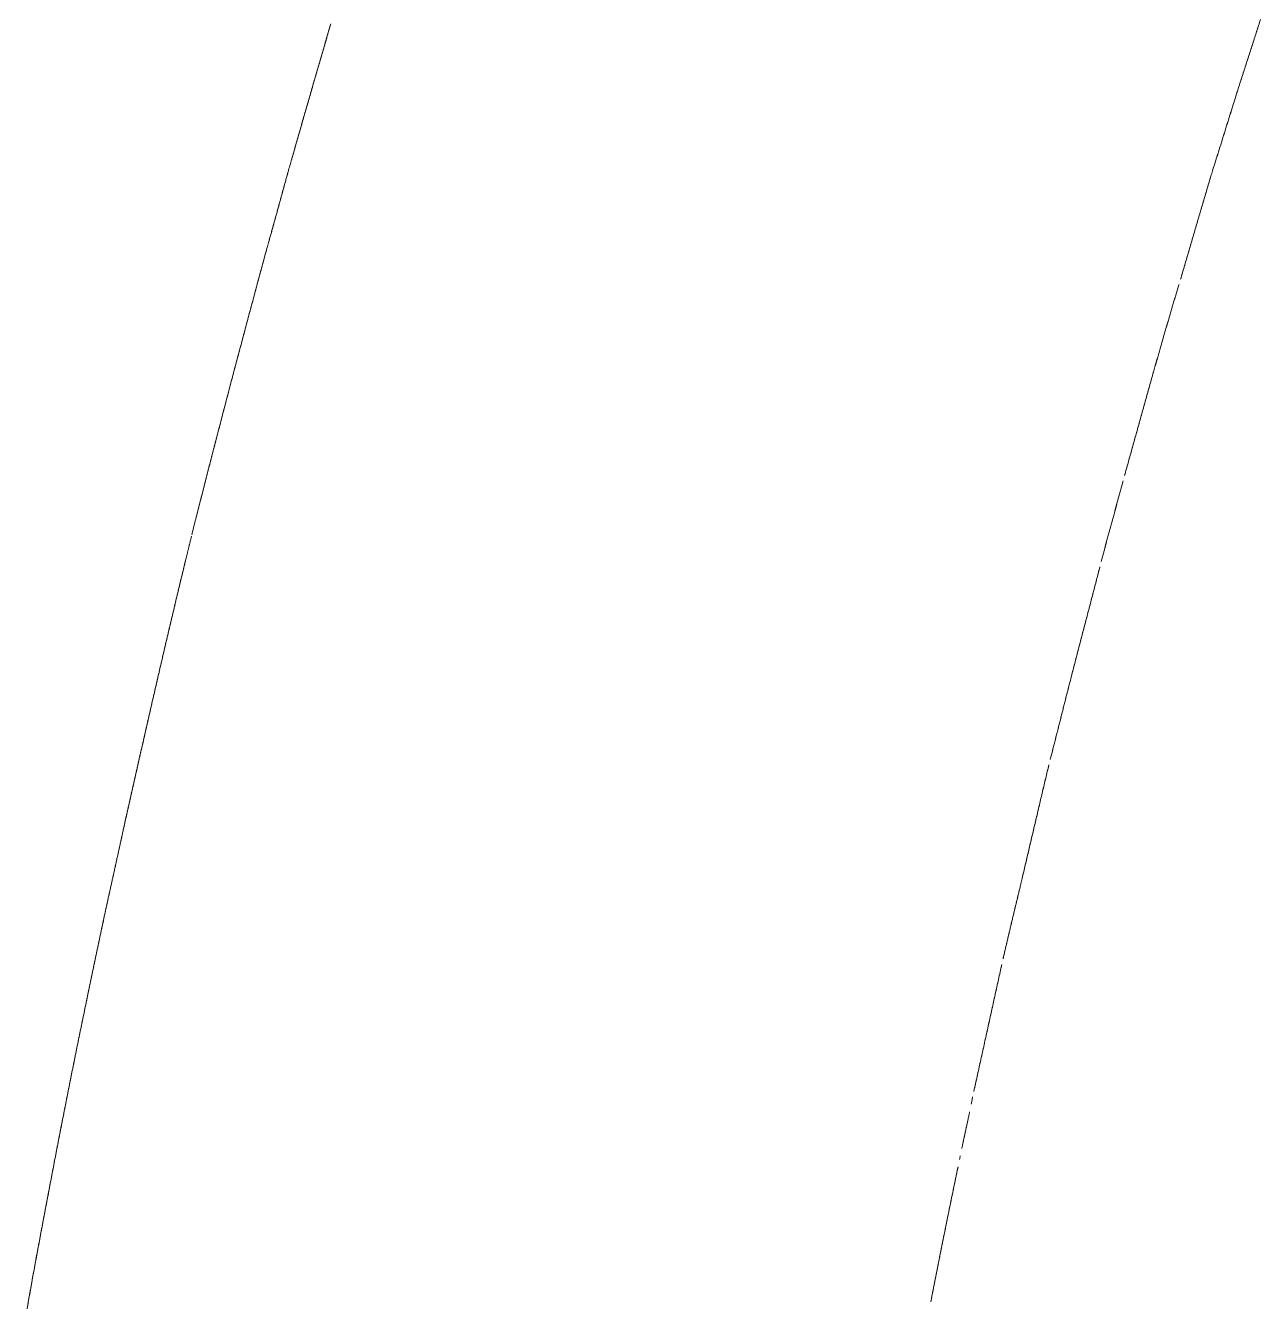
# Model space of a CAD drawing. Header units: millimetres. Extents: x 8533 to 164433, y 5768 to 115327.
# Drawn here: x 56948.24 to 56981.57, y 107752.94 to 107787.37 of the extents above; entities that cross this region are included whole.
import ezdxf

# ---------------------------------------------------------------- set-up
doc = ezdxf.new("R2010")
doc.units = ezdxf.units.MM
doc.header["$LTSCALE"] = 250
doc.layers.add('06_G-ENP_심볼', color=3, linetype='Continuous')
doc.layers.add('G-ENP', color=1, linetype='Continuous')

# ---------------------------------------------------------------- blocks, each defined once
blk = doc.blocks.new('zw$82BC')
at = {"layer": 'G-ENP', "color": 8, "lineweight": 0}
for p, q in [((15.54343, 92.15146), (15.54329, 92.15092)), ((15.54329, 92.15089), (15.54342, 92.15144))]:
    blk.add_line(p, q, dxfattribs=at)
for centre, radius, start, end in [((21.9046, 90.48835), 6.57599, 163.722919, 163.764925), ((21.89119, 90.49226), 6.56202, 163.721297, 163.763391), ((13.42663, 93.12713), 2.60563, 342.16453, 342.21136), ((13.4477, 93.12036), 2.5835, 342.16609, 342.21333), ((13.88708, 92.97939), 2.12206, 342.21136, 342.26892), ((22.28283, 90.37821), 6.96992, 163.764924, 163.804569), ((22.26786, 90.38256), 6.95433, 163.76339, 163.803123), ((11.32936, 93.80286), 4.80907, 342.10312, 342.12844), ((11.40117, 93.77969), 4.73361, 342.10388, 342.1296), ((12.69153, 93.36364), 3.37784, 342.12844, 342.16453), ((12.72697, 93.35223), 3.34061, 342.1296, 342.16609), ((22.70668, 90.25511), 7.41129, 163.804568, 163.841863), ((22.68984, 90.25999), 7.39376, 163.803122, 163.840505), ((-15.54642, 102.48846), 33.05349, 342.084923, 342.088597), ((-12.40592, 101.47331), 29.753, 342.084865, 342.088946), ((7.934, 94.89933), 8.37709, 342.088601, 342.103116), ((8.15056, 94.82937), 8.1495, 342.088951, 342.103871), ((22.24663, 90.26931), 6.6658, 162.092126, 162.110283), ((22.39424, 90.22164), 6.82092, 162.091658, 162.109403), ((31.89313, 87.15212), 16.80345, 162.084918, 162.092132), ((32.85653, 86.84073), 17.81592, 162.084859, 162.091664), ((23.18518, 90.11647), 7.90947, 163.841862, 163.876816), ((23.1661, 90.12199), 7.88961, 163.840504, 163.875546), ((18.75514, 91.39573), 2.9971, 162.13943, 162.17967), ((18.78522, 91.38605), 3.02871, 162.13814, 162.17796), ((19.84587, 91.04426), 4.14306, 162.11028, 162.13944), ((19.90296, 91.02585), 4.20305, 162.1094, 162.13814), ((23.72993, 89.959), 8.47652, 163.876815, 163.909436), ((23.70812, 89.96529), 8.45382, 163.875545, 163.908253), ((16.17529, 92.22274), 0.28794, 162.1625, 162.5531), ((16.17663, 92.22232), 0.28934, 162.1484, 162.5401), ((18.13146, 91.59621), 2.342, 162.17966, 162.23105), ((18.15001, 91.59026), 2.36148, 162.17795, 162.22892), ((24.35605, 89.77839), 9.12817, 163.909435, 163.93973), ((24.33086, 89.78565), 9.10196, 163.908253, 163.938635), ((21.78494, 90.46924), 6.16526, 162.66884, 162.684601), ((21.71877, 90.48988), 6.09596, 162.668155, 162.684095), ((20.41699, 90.89612), 4.73226, 162.6483, 162.66884), ((20.37793, 90.90832), 4.69134, 162.64744, 162.66816), ((19.5653, 91.16224), 3.83996, 162.62298, 162.6483), ((19.53954, 91.17029), 3.81297, 162.62194, 162.64744), ((25.08367, 89.56892), 9.88534, 163.939729, 163.967705), ((25.05423, 89.57739), 9.85471, 163.938634, 163.966696), ((81.86291, 71.75746), 69.08977, 162.7017773, 162.7031818), ((74.37334, 74.08985), 61.24543, 162.7016312, 162.7032157), ((30.86112, 87.64102), 15.67189, 162.695581, 162.701777), ((30.43964, 87.7723), 15.23044, 162.695256, 162.70163), ((24.34459, 89.67124), 8.84643, 162.684601, 162.695581), ((24.20886, 89.71354), 8.70426, 162.684096, 162.695255), ((25.94011, 89.32281), 10.77645, 163.967704, 163.993365), ((25.90523, 89.33283), 10.74015, 163.966696, 163.992444), ((8.69539, 94.54022), 7.54273, 342.679145, 342.691985), ((4.61491, 95.81179), 11.81675, 342.691589, 342.69979), ((4.36051, 95.89105), 12.0832, 342.691983, 342.700004), ((-11.38658, 100.79576), 28.57645, 342.699789, 342.703183), ((-12.91778, 101.27263), 30.18019, 342.700003, 342.703217), ((26.96353, 89.02922), 11.84114, 163.993365, 164.016717), ((26.92152, 89.04127), 11.79744, 163.992443, 164.015882), ((11.83041, 93.56211), 4.25867, 342.63801, 342.66072), ((11.79737, 93.57244), 4.29328, 342.63895, 342.66148), ((10.72194, 93.9082), 5.41991, 342.66072, 342.67857), ((10.66859, 93.92484), 5.4758, 342.66147, 342.67915), ((8.79576, 94.50893), 7.43759, 342.678569, 342.69159), ((28.20876, 88.67255), 13.13644, 164.016716, 164.037762), ((28.15716, 88.68732), 13.08277, 164.015881, 164.037014), ((13.4325, 93.06052), 2.57989, 342.54063, 342.57799), ((13.42018, 93.06439), 2.59281, 342.54212, 342.5793), ((13.05723, 93.17828), 2.97321, 342.57799, 342.61045), ((13.04096, 93.18338), 2.99026, 342.5793, 342.61157), ((12.55102, 93.33681), 3.50367, 342.61045, 342.63802), ((12.52855, 93.34384), 3.52721, 342.61157, 342.63896), ((16.06152, 92.14494), 0.50265, 163.8054, 164.3181), ((14.13953, 92.83763), 1.83856, 342.39885, 342.45109), ((14.13312, 92.83966), 1.84528, 342.4009, 342.45295), ((13.95209, 92.89691), 2.03516, 342.45108, 342.49834), ((13.9443, 92.89937), 2.04332, 342.45295, 342.50002), ((13.72195, 92.96948), 2.27647, 342.49834, 342.54063), ((13.71228, 92.97252), 2.2866, 342.50001, 342.54212), ((17.76931, 91.67544), 2.27379, 164.59614, 164.63242), ((17.74942, 91.68092), 2.25317, 164.59461, 164.63122), ((17.34126, 91.79338), 1.82979, 164.551, 164.59613), ((17.3285, 91.7969), 1.81656, 164.54913, 164.5946), ((20.73959, 90.84356), 5.05641, 163.49706, 163.52149), ((20.72859, 90.84682), 5.04494, 163.49611, 163.5206), ((15.98372, 92.25239), 0.09626, 162.2913, 163.3898), ((24.01596, 89.9629), 8.75094, 164.678184, 164.687586), ((23.72317, 90.04309), 8.44737, 164.677656, 164.687396), ((19.89206, 91.09276), 4.47507, 164.65979, 164.67818), ((19.81454, 91.11401), 4.39468, 164.65892, 164.67765), ((18.48082, 91.47989), 3.01169, 164.63242, 164.65978), ((18.44573, 91.48953), 2.9753, 164.63122, 164.65892), ((21.42087, 90.64219), 5.76683, 163.544401, 163.565772), ((21.40611, 90.64655), 5.75144, 163.543569, 163.564998), ((21.05525, 90.75019), 5.38559, 163.52149, 163.5444), ((21.04256, 90.75394), 5.37236, 163.5206, 163.54357), ((11.08322, 93.50163), 4.6572, 344.66168, 344.67934), ((10.9955, 93.52567), 4.74816, 344.66251, 344.67982), ((6.39304, 94.78653), 9.5202, 344.679337, 344.687974), ((6.01826, 94.88918), 9.90879, 344.679824, 344.688122), ((220.81379, 36.07928), 212.79219, 164.6875873, 164.6879738), ((124.97475, 62.31985), 113.42575, 164.6873972, 164.6881222), ((22.35472, 90.36693), 6.7404, 163.585593, 163.603846), ((22.33406, 90.37301), 6.71886, 163.584878, 163.603189), ((21.84857, 90.51604), 6.21274, 163.565774, 163.585592), ((21.83122, 90.52115), 6.19465, 163.564999, 163.584876), ((13.79236, 92.75765), 1.84777, 344.55481, 344.59938), ((13.77895, 92.76135), 1.86168, 344.55664, 344.60088), ((13.34733, 92.88023), 2.30937, 344.59938, 344.63501), ((13.32618, 92.88605), 2.33131, 344.60088, 344.63618), ((12.59917, 93.08582), 3.08526, 344.63502, 344.66168), ((12.56107, 93.09628), 3.12477, 344.63618, 344.6625), ((23.70292, 89.97047), 8.14568, 163.620524, 163.635611), ((23.67219, 89.97949), 8.11366, 163.619926, 163.635073), ((22.96203, 90.18823), 7.37346, 163.603847, 163.620523), ((22.93706, 90.19558), 7.34743, 163.603191, 163.619925), ((14.45143, 92.575), 1.16385, 344.36806, 344.43907), ((14.44632, 92.57643), 1.16916, 344.37089, 344.44157), ((14.29583, 92.61833), 1.32537, 344.43908, 344.50135), ((14.2891, 92.6202), 1.33236, 344.44158, 344.50351), ((14.0869, 92.67627), 1.54219, 344.50135, 344.5548), ((14.07766, 92.67883), 1.55178, 344.50352, 344.55664), ((25.80322, 89.35403), 10.33458, 163.649103, 163.660989), ((25.75317, 89.36871), 10.28243, 163.648625, 163.660572), ((24.62531, 89.69962), 9.10702, 163.635612, 163.649102), ((24.58664, 89.71097), 9.06672, 163.635074, 163.648625), ((15.70355, 92.21898), 0.1379, 163.8818, 164.6186), ((14.74419, 92.4927), 0.85974, 344.1035, 344.20016), ((14.74156, 92.49345), 0.86248, 344.10728, 344.20362), ((14.66688, 92.51457), 0.94009, 344.20017, 344.28838), ((14.66366, 92.51548), 0.94343, 344.20363, 344.29153), ((14.57156, 92.54139), 1.03911, 344.28839, 344.36805), ((14.56755, 92.54252), 1.04328, 344.29154, 344.37088), ((32.62957, 87.35437), 17.44778, 163.679927, 163.686971), ((32.48615, 87.39635), 17.29835, 163.679631, 163.686736), ((29.498, 88.27129), 14.18474, 163.671266, 163.679927), ((29.4032, 88.29906), 14.08596, 163.670909, 163.679631), ((27.35723, 88.89846), 11.95399, 163.66099, 163.671265), ((27.29003, 88.91816), 11.88396, 163.660572, 163.670909), ((24.44297, 89.85215), 9.19214, 164.844389, 164.879113), ((24.47336, 89.84393), 9.22362, 164.843148, 164.877752), ((46.9113, 83.17552), 32.32833, 163.692395, 163.696201), ((46.42294, 83.31838), 31.8195, 163.692221, 163.696087), ((37.63762, 85.88867), 22.66591, 163.686971, 163.692395), ((37.39615, 85.95933), 22.41432, 163.686736, 163.692221), ((23.70428, 90.05175), 8.42696, 164.879114, 164.917022), ((23.72975, 90.04488), 8.45334, 164.877753, 164.915541), ((221.94723, 31.98514), 214.69618, 163.6983882, 163.6989622), ((202.28703, 37.73468), 194.21251, 163.6983353, 163.6989698), ((69.88602, 76.45559), 56.26564, 163.6962, 163.698389), ((68.42814, 76.88198), 54.74669, 163.696087, 163.698336), ((23.0804, 90.21989), 7.78082, 164.917022, 164.958111), ((23.10206, 90.21406), 7.80326, 164.915542, 164.956511), ((-98.45771, 125.6844), 119.12844, 343.697926, 343.6989616), ((-105.52299, 127.75064), 126.48966, 343.6979939, 343.6989692), ((16.56037, 92.03374), 0.71122, 163.15737, 163.29284), ((16.50905, 92.04927), 0.65761, 163.016, 163.16265), ((16.50723, 92.04983), 0.65569, 163.01028, 163.15735), ((16.46412, 92.063), 0.61063, 162.85789, 163.01599), ((16.46258, 92.06347), 0.60901, 162.85173, 163.01026), ((22.54634, 90.36341), 7.22781, 164.958111, 165.002377), ((22.56499, 90.35841), 7.24712, 164.956511, 165.000658), ((16.7064, 91.99011), 0.86363, 163.42103, 163.53248), ((16.7031, 91.99109), 0.86019, 163.41661, 163.52851), ((16.62714, 92.0137), 0.78094, 163.29771, 163.42101), ((16.62448, 92.0145), 0.77816, 163.29285, 163.4166), ((16.56256, 92.03308), 0.71351, 163.16266, 163.2977), ((22.08384, 90.48732), 6.749, 165.002377, 165.049817), ((22.10008, 90.48297), 6.76581, 165.000658, 165.047979), ((17.1026, 91.87383), 1.27654, 163.71953, 163.79497), ((17.09525, 91.87597), 1.26888, 163.71647, 163.79236), ((16.93319, 91.92331), 1.10005, 163.63202, 163.71953), ((16.92776, 91.9249), 1.09439, 163.6285, 163.71646), ((16.80565, 91.96077), 0.96713, 163.53249, 163.63201), ((16.80148, 91.962), 0.96278, 163.52852, 163.62849), ((21.6793, 90.59534), 6.33029, 165.049817, 165.10043), ((21.69357, 90.59153), 6.34506, 165.047979, 165.098473), ((18.24958, 91.54214), 2.47051, 163.90952, 163.94861), ((18.22215, 91.55004), 2.44198, 163.90782, 163.94736), ((17.68549, 91.70485), 1.88343, 163.85831, 163.90952), ((17.66948, 91.70947), 1.86677, 163.85615, 163.90782), ((17.33785, 91.80547), 1.52152, 163.79498, 163.85831), ((17.32739, 91.8085), 1.51063, 163.79236, 163.85615), ((21.32236, 90.69031), 5.96093, 165.10043, 165.154214), ((21.335, 90.68695), 5.974, 165.098473, 165.152138), ((22.11956, 90.4301), 6.49711, 163.975582, 163.99049), ((21.9353, 90.483), 6.30539, 163.974788, 163.990149), ((19.31981, 91.23421), 3.58416, 163.94861, 163.97559), ((19.26262, 91.25065), 3.52466, 163.94736, 163.97479), ((11.39475, 93.50432), 4.65961, 343.96337, 343.98429), ((11.2982, 93.53205), 4.76007, 343.96437, 343.98485), ((5.5552, 95.18051), 10.73497, 343.984305, 343.993364), ((5.02057, 95.33393), 11.29118, 343.98486, 343.993472), ((48.15844, 82.95889), 33.58663, 163.990484, 163.993373), ((43.80621, 84.20754), 29.05882, 163.990142, 163.993481), ((21.00497, 90.77444), 5.63258, 165.15421, 165.21117), ((21.01625, 90.77145), 5.64425, 165.15214, 165.20897), ((16.19455, 92.12252), 0.33513, 163.8908, 164.2108), ((12.99853, 93.04333), 2.9909, 343.93068, 343.96336), ((12.95967, 93.05451), 3.03134, 343.93212, 343.96436), ((20.72082, 90.84945), 5.3387, 165.21117, 165.27129), ((20.73095, 90.84678), 5.34917, 165.20897, 165.26898), ((19.21174, 91.27308), 3.4696, 164.3428, 164.37861), ((19.19125, 91.27881), 3.44834, 164.34134, 164.37737), ((18.74002, 91.40529), 2.97971, 164.30111, 164.3428), ((18.72488, 91.40954), 2.96399, 164.29943, 164.34134), ((18.38471, 91.50516), 2.61063, 164.25354, 164.30111), ((18.37307, 91.50843), 2.59855, 164.25163, 164.29943), ((20.46487, 90.91674), 5.07405, 165.27129, 165.33459), ((20.47402, 90.91434), 5.08351, 165.26898, 165.33216), ((20.84519, 90.8169), 5.16556, 164.40854, 164.43259), ((20.8, 90.8295), 5.11864, 164.40752, 164.4318), ((19.86835, 91.08948), 4.15141, 164.37861, 164.40854), ((19.83909, 91.09766), 4.12103, 164.37737, 164.40752), ((20.23305, 90.97741), 4.83442, 165.33459, 165.40106), ((20.24136, 90.97524), 4.84301, 165.33216, 165.39851), ((25.58999, 89.49611), 10.09076, 164.450777, 164.463093), ((25.41917, 89.54362), 9.91346, 164.450201, 164.462737), ((22.4522, 90.3692), 6.83377, 164.432593, 164.450778), ((22.37338, 90.39115), 6.75195, 164.431796, 164.450201), ((221.638, 35.01387), 213.56838, 164.469542, 164.4701239), ((165.15365, 50.7104), 154.94361, 164.4694059, 164.470208), ((34.43644, 87.03664), 19.27274, 164.463093, 164.469542), ((33.82326, 87.20708), 18.63632, 164.462737, 164.469406), ((20.02203, 91.03237), 4.61636, 165.40106, 165.4707), ((20.02961, 91.0304), 4.62419, 165.39851, 165.46803), ((5.12914, 95.1775), 11.14422, 344.453687, 344.464839), ((4.91281, 95.23766), 11.36876, 344.454212, 344.465144), ((-6.79221, 98.49146), 23.51762, 344.464839, 344.470124), ((-7.77738, 98.76527), 24.54013, 344.465144, 344.470208), ((19.82908, 91.08237), 4.41703, 165.4707, 165.54352), ((19.83602, 91.08058), 4.42421, 165.46803, 165.54073), ((10.63556, 93.64506), 5.42853, 344.41378, 344.43667), ((10.58471, 93.65923), 5.48132, 344.41474, 344.43741), ((8.83136, 94.14756), 7.30141, 344.436667, 344.453688), ((8.73911, 94.17324), 7.39716, 344.437412, 344.454212), ((19.65191, 91.12805), 4.23408, 165.54352, 165.61951), ((19.6583, 91.12641), 4.24067, 165.54073, 165.6166), ((12.40975, 93.14978), 3.58651, 344.35037, 344.38501), ((12.3876, 93.15597), 3.60952, 344.35178, 344.3862), ((11.70361, 93.34713), 4.31972, 344.38501, 344.41378), ((11.67145, 93.35611), 4.3531, 344.3862, 344.41474), ((19.48863, 91.16991), 4.06551, 165.61951, 165.69869), ((19.49452, 91.16841), 4.0716, 165.6166, 165.69566), ((13.28601, 92.90402), 2.67644, 344.26344, 344.30985), ((13.27367, 92.90749), 2.68926, 344.26529, 344.31148), ((12.91133, 93.00926), 3.06562, 344.30985, 344.35037), ((12.89514, 93.01381), 3.08244, 344.31148, 344.35178), ((14.80863, 92.45747), 1.08989, 344.95727, 345.04565), ((14.81407, 92.45602), 1.08426, 344.96037, 345.04921), ((19.3376, 91.20841), 3.90966, 165.69869, 165.78106), ((19.34307, 91.20702), 3.91529, 165.69566, 165.77791), ((14.03079, 92.66781), 1.89567, 344.76752, 344.81807), ((14.04788, 92.66317), 1.87795, 344.76919, 344.82022), ((14.39656, 92.56856), 1.51668, 344.81808, 344.88136), ((14.40739, 92.56563), 1.50545, 344.82023, 344.88398), ((14.63785, 92.50337), 1.26673, 344.88137, 344.95726), ((14.64531, 92.50136), 1.25901, 344.88399, 344.96035), ((19.19748, 91.24392), 3.7651, 165.78106, 165.86661), ((19.20255, 91.24264), 3.77034, 165.77791, 165.86334), ((8.12117, 94.28264), 8.02195, 344.693005, 344.704916), ((8.42454, 94.19965), 7.70743, 344.693218, 344.705615), ((12.14736, 93.18157), 3.84791, 344.70492, 344.72977), ((12.21827, 93.1622), 3.77441, 344.70562, 344.73095), ((13.41263, 92.83614), 2.53634, 344.72978, 344.76751), ((13.44341, 92.82775), 2.50443, 344.73096, 344.76918), ((15.94204, 92.06145), 0.40859, 165.5683, 166.2618), ((19.26655, 91.22966), 3.53402, 164.70811, 164.73512), ((19.32906, 91.21258), 3.59882, 164.70734, 164.73388), ((22.41627, 90.36847), 6.79934, 164.694062, 164.708104), ((22.65206, 90.30397), 7.0438, 164.693788, 164.707343), ((102.78376, 68.37346), 90.12229, 164.6930025, 164.6940621), ((176.75428, 48.12842), 166.81323, 164.6932154, 164.6937879), ((14.96499, 92.29725), 0.59652, 346.38883, 346.44243), ((14.96326, 92.29767), 0.5983, 346.38691, 346.44034), ((15.03944, 92.27933), 0.51995, 346.4981, 346.56), ((17.60084, 91.68383), 1.80749, 164.7751, 164.82797), ((17.61689, 91.67947), 1.82412, 164.77337, 164.82576), ((18.16262, 91.53093), 2.38971, 164.73513, 164.7751), ((18.19093, 91.52322), 2.41905, 164.73388, 164.77336), ((13.45775, 92.6676), 2.14859, 346.12974, 346.14463), ((13.48396, 92.66113), 2.1216, 346.13021, 346.14529), ((14.00129, 92.53354), 1.58877, 346.14529, 346.16536), ((13.98659, 92.53716), 1.6039, 346.14463, 346.16452), ((14.31082, 92.45732), 1.26999, 346.16536, 346.19043), ((14.30148, 92.45961), 1.2796, 346.16452, 346.1894), ((14.50928, 92.40853), 1.06561, 346.18941, 346.21925), ((14.5157, 92.40696), 1.05901, 346.19044, 346.22047), ((14.65584, 92.37259), 0.91472, 346.21926, 346.25401), ((14.66049, 92.37145), 0.90992, 346.22047, 346.25541), ((14.7676, 92.34525), 0.79966, 346.25542, 346.29518), ((14.76409, 92.3461), 0.80327, 346.25402, 346.2936), ((14.8495, 92.32528), 0.71536, 346.29519, 346.33969), ((14.84678, 92.32594), 0.71816, 346.29362, 346.33794), ((14.9137, 92.30967), 0.64929, 346.33971, 346.38882), ((14.91155, 92.31019), 0.65151, 346.33795, 346.38689), ((16.87172, 91.88083), 1.05223, 164.97217, 165.06327), ((16.87696, 91.87942), 1.05766, 164.96899, 165.05963), ((17.03399, 91.83726), 1.22025, 164.8937, 164.97216), ((17.04115, 91.83534), 1.22766, 164.891, 164.96898), ((17.26114, 91.77594), 1.45553, 164.82798, 164.89369), ((17.27144, 91.77316), 1.4662, 164.82576, 164.89099), ((15.84732, 92.07428), 0.31354, 166.169, 166.4021), ((15.80988, 92.08343), 0.27499, 166.1521, 166.3822), ((17.83104, 91.5848), 2.35675, 166.12881, 166.1428), ((17.80393, 91.59149), 2.32883, 166.12926, 166.14341), ((18.87839, 91.32617), 3.43556, 166.11971, 166.12924), ((18.94027, 91.31089), 3.49931, 166.11944, 166.1288), ((22.13184, 90.52221), 6.78688, 166.114904, 166.1197), ((22.3869, 90.45917), 7.04961, 166.114817, 166.119433), ((9.20783, 93.71759), 6.5263, 346.114921, 346.119858), ((9.43797, 93.66071), 6.28924, 346.115017, 346.120139), ((12.45386, 92.91548), 3.18263, 346.12013, 346.13022), ((12.39508, 92.93), 3.24318, 346.11985, 346.12975), ((16.65611, 91.93816), 0.82912, 165.16693, 165.28294), ((16.65925, 91.93733), 0.83238, 165.16282, 165.27836), ((16.75025, 91.91323), 0.92651, 165.06329, 165.16692), ((16.75425, 91.91217), 0.93065, 165.05964, 165.1628), ((18.61403, 91.40364), 3.16036, 166.37724, 166.47033), ((18.60854, 91.40496), 3.15472, 166.37366, 166.46692), ((13.73047, 92.6913), 2.19191, 345.50327, 345.56163), ((13.74161, 92.68842), 2.1804, 345.50531, 345.56399), ((13.98926, 92.62466), 1.92467, 345.56165, 345.62831), ((13.99763, 92.62251), 1.91603, 345.564, 345.63097), ((18.76774, 91.36665), 3.31847, 166.47033, 166.55901), ((18.76169, 91.3681), 3.31225, 166.46692, 166.55576), ((12.87315, 92.91343), 3.07754, 345.41194, 345.45332), ((12.896, 92.90749), 3.05393, 345.41333, 345.45504), ((13.3782, 92.78238), 2.55576, 345.45333, 345.50326), ((13.39368, 92.77837), 2.53977, 345.45505, 345.5053), ((18.93785, 91.32599), 3.49336, 166.55901, 166.64326), ((18.93114, 91.32759), 3.48646, 166.55576, 166.64018), ((10.73207, 93.4715), 5.29015, 345.35519, 345.37919), ((10.80103, 93.45349), 5.21888, 345.35593, 345.38026), ((12.09231, 93.11665), 3.88438, 345.3792, 345.41193), ((12.1292, 93.10704), 3.84627, 345.38027, 345.41332), ((19.12705, 91.28107), 3.68782, 166.64326, 166.72308), ((19.11957, 91.28284), 3.68013, 166.64018, 166.72017), ((-3.32661, 97.14841), 19.82171, 345.333564, 345.339962), ((-2.38228, 96.90132), 18.84558, 345.333645, 345.340374), ((7.78437, 94.24178), 8.33684, 345.339965, 345.355183), ((7.95562, 94.19701), 8.15983, 345.340377, 345.355925), ((19.3387, 91.23113), 3.90529, 166.72308, 166.79848), ((19.33031, 91.2331), 3.89666, 166.72017, 166.79573), ((26.74477, 89.27636), 11.26297, 165.336003, 165.347266), ((27.07434, 89.19015), 11.60363, 165.335751, 165.346684), ((66.19779, 78.95255), 52.04436, 165.333564, 165.336001), ((74.12846, 76.87711), 60.2421, 165.3336446, 165.3357495), ((19.57699, 91.17523), 4.15005, 166.79848, 166.86945), ((19.56751, 91.17745), 4.14031, 166.79573, 166.86687), ((20.11677, 91.00865), 4.41234, 165.36734, 165.39614), ((20.16559, 90.99592), 4.46278, 165.36643, 165.39491), ((21.97093, 90.52455), 6.32865, 165.34727, 165.367331), ((22.07292, 90.4979), 6.43407, 165.346688, 165.366419), ((18.52669, 91.42253), 2.76927, 165.43365, 165.47971), ((18.54523, 91.41772), 2.78842, 165.43208, 165.47783), ((19.13381, 91.26476), 3.39656, 165.39615, 165.43364), ((19.16225, 91.25736), 3.42595, 165.39492, 165.43207), ((19.84721, 91.1122), 4.42751, 166.86945, 166.93599), ((19.83641, 91.11471), 4.41643, 166.86687, 166.93357), ((17.82021, 91.6052), 2.03956, 165.53428, 165.59715), ((17.82979, 91.60274), 2.04945, 165.53208, 165.59464), ((18.11578, 91.52895), 2.3448, 165.47973, 165.53426), ((18.12877, 91.52559), 2.35822, 165.47784, 165.53206), ((20.15615, 91.04051), 4.74466, 166.93599, 166.99809), ((20.14375, 91.04338), 4.73194, 166.93357, 166.99584), ((15.46373, 92.20725), 0.39261, 345.4238, 345.7108), ((15.46102, 92.20795), 0.39542, 345.4331, 345.7215), ((17.59822, 91.66221), 1.81037, 165.59717, 165.66823), ((17.60554, 91.66034), 1.81792, 165.59466, 165.66541), ((20.51269, 90.95818), 5.11058, 166.99809, 167.05577), ((20.49832, 90.9615), 5.09584, 166.99584, 167.05369), ((16.98045, 91.81283), 1.17455, 165.58085, 165.65991), ((16.97331, 91.81466), 1.16718, 165.57762, 165.65718), ((16.81621, 91.85505), 1.00497, 165.48856, 165.58085), ((16.81095, 91.85641), 0.99954, 165.48484, 165.57763), ((16.69281, 91.88699), 0.8775, 165.38299, 165.48857), ((16.68877, 91.88804), 0.87333, 165.37877, 165.48484), ((20.92864, 90.86258), 5.53739, 167.05577, 167.10902), ((20.91178, 90.86645), 5.52009, 167.05369, 167.1071), ((17.55238, 91.66704), 1.76477, 165.72578, 165.77852), ((17.53649, 91.67107), 1.74838, 165.72354, 165.77678), ((17.20978, 91.7542), 1.41126, 165.6599, 165.72578), ((17.19954, 91.75681), 1.40069, 165.65717, 165.72355), ((21.42009, 90.7501), 6.04154, 167.109022, 167.157845), ((21.40004, 90.75468), 6.02098, 167.107104, 167.156092), ((22.48863, 90.42083), 6.8559, 165.844784, 165.858409), ((22.25898, 90.47872), 6.61907, 165.84402, 165.858132), ((19.2396, 91.24025), 3.50513, 165.81817, 165.84479), ((19.1782, 91.25576), 3.4418, 165.81692, 165.84403), ((18.11956, 91.52329), 2.34988, 165.77852, 165.81818), ((18.09163, 91.53036), 2.32108, 165.77677, 165.81692), ((22.00949, 90.61574), 6.64607, 167.157845, 167.202243), ((21.98526, 90.62125), 6.62121, 167.156092, 167.200656), ((12.21693, 93.00624), 3.73618, 345.82176, 345.84684), ((12.14614, 93.0241), 3.80919, 345.82293, 345.84753), ((8.41522, 93.96491), 7.6569, 345.846848, 345.859075), ((8.10987, 94.04187), 7.9718, 345.847539, 345.859283), ((149.92613, 58.31236), 138.2761, 165.8584039, 165.8590802), ((93.91119, 72.42525), 80.51065, 165.8581269, 165.8592884), ((22.69933, 90.45903), 7.35347, 167.200656, 167.240797), ((14.40111, 92.45342), 1.48313, 345.66975, 345.73316), ((14.39027, 92.45618), 1.49431, 345.67236, 345.73529), ((14.04198, 92.54474), 1.85368, 345.73316, 345.78384), ((14.02492, 92.54907), 1.87128, 345.73529, 345.7855), ((13.43908, 92.69748), 2.47563, 345.78385, 345.82175), ((13.40838, 92.70524), 2.5073, 345.7855, 345.82292), ((22.7292, 90.45226), 7.38411, 167.202242, 167.242218), ((14.80908, 92.34896), 1.06199, 345.50488, 345.59363), ((14.8036, 92.35037), 1.06765, 345.50844, 345.59672), ((14.63942, 92.39254), 1.23716, 345.59364, 345.66974), ((14.63193, 92.39446), 1.24489, 345.59672, 345.67235), ((23.62756, 90.24885), 8.30521, 167.242217, 167.277773), ((23.58984, 90.25738), 8.26653, 167.240797, 167.276518), ((19.52088, 91.19976), 3.7881, 166.56882, 166.60397), ((19.51117, 91.20207), 3.77812, 166.56746, 166.60269), ((14.936, 92.31615), 0.9309, 345.40351, 345.50488), ((14.93182, 92.31723), 0.93522, 345.40754, 345.50843), ((24.78025, 89.98861), 9.48691, 167.277773, 167.308912), ((24.73113, 89.99969), 9.43656, 167.276518, 167.307823), ((20.1186, 91.0576), 4.40249, 166.63668, 166.66697), ((20.10571, 91.06066), 4.38924, 166.63549, 166.66588), ((19.79859, 91.13362), 4.07358, 166.60397, 166.63668), ((19.78746, 91.13627), 4.06214, 166.60269, 166.63549), ((26.3127, 89.64351), 11.05774, 167.308912, 167.335639), ((26.24612, 89.65848), 10.98949, 167.307823, 167.334716), ((20.93229, 90.86498), 5.23867, 166.69486, 166.72035), ((20.91431, 90.86923), 5.2202, 166.69385, 166.71944), ((20.49161, 90.96919), 4.78584, 166.66697, 166.69486), ((20.4765, 90.97277), 4.77031, 166.66588, 166.69385), ((28.44903, 89.16346), 13.24734, 167.335639, 167.357959), ((28.35376, 89.18485), 13.14969, 167.334715, 167.3572), ((21.46125, 90.74014), 5.78217, 166.720352, 166.743466), ((21.43948, 90.74527), 5.7598, 166.719438, 166.742641), ((16.41438, 91.86085), 0.9141, 167.23896, 167.52306), ((16.43904, 91.85539), 0.93936, 167.23446, 167.51934), ((22.91905, 90.39701), 7.2798, 166.764205, 166.782582), ((22.88494, 90.40502), 7.24476, 166.763469, 166.781935), ((22.10843, 90.58767), 6.44706, 166.743465, 166.764206), ((22.08153, 90.594), 6.41943, 166.74264, 166.76347), ((-83.9396, 113.8503), 101.82078, 347.6409619, 347.6418006), ((-89.82761, 115.14041), 107.84847, 347.6410159, 347.6418078), ((25.36624, 89.82265), 9.79349, 166.798601, 166.81227), ((25.30507, 89.83699), 9.73066, 166.798042, 166.8118), ((23.96476, 90.1514), 8.35397, 166.782581, 166.798601), ((23.92005, 90.1619), 8.30804, 166.781934, 166.798043), ((-2.63625, 96.03428), 18.58831, 347.630944, 347.635536), ((-2.82453, 96.07556), 18.78106, 347.631139, 347.635683), ((-9.45631, 97.52933), 25.57032, 347.635535, 347.638874), ((-9.81298, 97.60751), 25.93546, 347.635683, 347.638975), ((-24.42459, 100.80968), 40.89383, 347.638874, 347.640962), ((-25.34295, 101.01092), 41.83398, 347.638975, 347.641016), ((30.34756, 88.65604), 14.9096, 166.823593, 166.832575), ((30.20692, 88.68896), 14.76516, 166.82321, 166.83228), ((27.34391, 89.35924), 11.82473, 166.81227, 166.823594), ((27.25508, 89.38004), 11.7335, 166.811799, 166.823211), ((5.5744, 94.23301), 10.1824, 347.609624, 347.617993), ((5.51739, 94.24553), 10.24077, 347.609961, 347.618283), ((3.79921, 94.62272), 11.99986, 347.617993, 347.625098), ((3.72039, 94.64002), 12.08056, 347.618282, 347.62534), ((1.26821, 95.17804), 14.59107, 347.625098, 347.630945), ((1.15199, 95.20353), 14.71005, 347.62534, 347.63114), ((46.11403, 84.96881), 31.10148, 166.839218, 166.843524), ((45.50956, 85.11013), 30.48072, 166.839011, 166.843405), ((35.4599, 87.46002), 20.15997, 166.832575, 166.839218), ((35.20401, 87.51987), 19.89718, 166.83228, 166.839011), ((8.70935, 93.54381), 6.97258, 347.576887, 347.589079), ((8.68208, 93.54982), 7.00051, 347.577368, 347.589511), ((7.90317, 93.72123), 7.79806, 347.589078, 347.599989), ((7.86932, 93.72867), 7.83271, 347.58951, 347.600373), ((6.88932, 93.94414), 8.83612, 347.599988, 347.609625), ((6.84613, 93.95363), 8.88034, 347.600373, 347.609962), ((-338.85784, 174.93942), 364.244, 346.8451261, 346.8454936), ((-450.06863, 200.93089), 478.45169, 346.8451821, 346.8454619), ((82.03665, 76.57202), 67.99241, 166.843524, 166.8454935), ((79.21454, 77.23163), 65.09425, 166.8434046, 166.8454618), ((10.37342, 93.17687), 5.26854, 347.53255, 347.54864), ((10.3574, 93.18041), 5.28495, 347.53318, 347.54921), ((9.91217, 93.27871), 5.7409, 347.548634, 347.56341), ((9.89334, 93.28287), 5.76018, 347.549212, 347.563939), ((9.36623, 93.39911), 6.29996, 347.563409, 347.576888), ((9.34378, 93.40406), 6.32295, 347.563938, 347.577369), ((15.60477, 92.09284), 0.22848, 346.4213, 346.9159), ((-32.33434, 103.29963), 49.46008, 346.84242, 346.845126), ((-33.95022, 103.67733), 51.11952, 346.842564, 346.845182), ((11.41107, 92.94713), 4.20576, 347.47638, 347.49644), ((11.40049, 92.94948), 4.2166, 347.47716, 347.49717), ((11.11109, 93.01366), 4.51303, 347.49644, 347.51516), ((11.09905, 93.01633), 4.52536, 347.49717, 347.51584), ((10.76856, 93.0895), 4.86386, 347.51516, 347.53256), ((10.75474, 93.09256), 4.878, 347.51584, 347.53318), ((18.83186, 91.30907), 3.09242, 166.40115, 166.4295), ((18.83726, 91.30777), 3.09798, 166.40011, 166.42841), ((18.98209, 91.27273), 3.24699, 166.37418, 166.40115), ((18.988, 91.2713), 3.25307, 166.37319, 166.40011), ((19.14688, 91.23279), 3.41655, 166.34859, 166.37418), ((19.15338, 91.23121), 3.42324, 166.34765, 166.37319), ((19.97971, 91.07278), 4.56555, 167.8756, 167.94691), ((15.81617, 91.96692), 0.30708, 167.4369, 167.8604), ((15.79758, 91.97098), 0.28806, 167.4106, 167.8306), ((11.67616, 92.88825), 3.93421, 347.45498, 347.47638), ((11.66677, 92.89034), 3.94383, 347.45581, 347.47716), ((18.44981, 91.40109), 2.69945, 166.4904, 166.52298), ((18.45406, 91.40007), 2.70382, 166.48921, 166.52173), ((18.56725, 91.37288), 2.82023, 166.45925, 166.49041), ((18.57183, 91.37177), 2.82494, 166.45811, 166.48921), ((18.69414, 91.34232), 2.95074, 166.4295, 166.45925), ((18.6991, 91.34112), 2.95585, 166.42841, 166.45811), ((19.97689, 91.07339), 4.56266, 167.87825, 167.94961), ((18.14351, 91.47431), 2.38452, 166.59244, 166.62936), ((18.14698, 91.47349), 2.38809, 166.59108, 166.62795), ((18.23884, 91.45159), 2.48252, 166.55698, 166.59244), ((18.24254, 91.4507), 2.48633, 166.55568, 166.59108), ((18.34067, 91.42725), 2.58722, 166.52298, 166.55698), ((18.34463, 91.4263), 2.59129, 166.52173, 166.55568), ((19.90282, 91.0892), 4.48693, 167.94961, 168.0222), ((19.90556, 91.08861), 4.48973, 167.94691, 168.01946), ((17.96962, 91.51559), 2.20579, 166.66776, 166.70768), ((17.97269, 91.51486), 2.20896, 166.66629, 166.70615), ((18.05397, 91.49559), 2.29249, 166.62936, 166.66777), ((18.05724, 91.49482), 2.29584, 166.62795, 166.6663), ((19.83091, 91.10445), 4.41341, 168.0222, 168.09603), ((19.83357, 91.10389), 4.41613, 168.01946, 168.09324), ((17.74279, 91.569), 1.97276, 166.7921, 166.83666), ((17.74542, 91.56839), 1.97546, 166.79045, 166.83496), ((17.81445, 91.55219), 2.04636, 166.74911, 166.7921), ((17.81721, 91.55154), 2.0492, 166.74753, 166.79046), ((17.88992, 91.53441), 2.12391, 166.70767, 166.74911), ((17.89284, 91.53373), 2.1269, 166.70615, 166.74753), ((19.76105, 91.11918), 4.34202, 168.09603, 168.17109), ((19.76364, 91.11864), 4.34466, 168.09324, 168.16825), ((17.54752, 91.61451), 1.77226, 166.93062, 166.98008), ((17.5498, 91.61398), 1.7746, 166.9288, 166.97819), ((17.60961, 91.60009), 1.836, 166.88282, 166.93062), ((17.612, 91.59954), 1.83845, 166.88106, 166.9288), ((17.67461, 91.58495), 1.90274, 166.83666, 166.88283), ((17.67711, 91.58436), 1.90531, 166.83496, 166.88107), ((21.255, 90.80752), 5.56645, 167.50586, 167.53266), ((21.22799, 90.81349), 5.5388, 167.50479, 167.53172), ((19.69314, 91.1334), 4.27264, 168.17109, 168.2474), ((19.69566, 91.13288), 4.27521, 168.16825, 168.24451), ((23.24065, 90.36898), 7.59996, 167.555874, 167.575477), ((23.18987, 90.38018), 7.54795, 167.555068, 167.574806), ((22.09185, 90.62249), 6.42351, 167.532665, 167.555873), ((22.05571, 90.63047), 6.38651, 167.531724, 167.555067), ((19.6271, 91.14714), 4.20518, 168.2474, 168.32495), ((19.62955, 91.14664), 4.20768, 168.24451, 168.32201), ((27.57638, 89.41454), 12.0395, 167.591466, 167.603826), ((27.4484, 89.44269), 11.90845, 167.590931, 167.603428), ((24.91429, 90.00026), 9.31373, 167.575478, 167.591465), ((24.8378, 90.0171), 9.2354, 167.574808, 167.59093), ((19.56284, 91.16042), 4.13956, 168.32495, 168.40375), ((19.56522, 91.15993), 4.14199, 168.32201, 168.40077), ((32.4646, 88.34014), 17.04439, 167.603827, 167.612555), ((32.20851, 88.39641), 16.78219, 167.603429, 167.612293), ((19.50027, 91.17326), 4.07569, 168.40375, 168.4838), ((19.50259, 91.17279), 4.07806, 168.40077, 168.48077), ((116.39204, 69.91348), 102.97086, 167.6176436, 167.6190873), ((107.68488, 71.82495), 94.05635, 167.6175184, 167.619099), ((44.36316, 85.72681), 29.22656, 167.612555, 167.617643), ((43.61661, 85.89074), 28.46223, 167.612293, 167.617518), ((-8.9885, 97.43474), 25.39463, 347.611032, 347.616884), ((-9.58295, 97.56529), 26.00325, 347.611318, 347.617033), ((-50.06797, 106.45396), 67.45256, 347.6168841, 347.6190876), ((-54.43402, 107.41246), 71.92258, 347.6170327, 347.6190993), ((19.43933, 91.18568), 4.0135, 168.4838, 168.56511), ((19.44159, 91.18522), 4.01581, 168.48077, 168.56204), ((4.77446, 94.4108), 11.30338, 347.588385, 347.601531), ((4.65839, 94.43633), 11.42223, 347.588944, 347.601954), ((0.53735, 95.34227), 15.64167, 347.601532, 347.611032), ((0.31397, 95.39136), 15.87038, 347.601954, 347.611318), ((19.37994, 91.19769), 3.95291, 168.56511, 168.64769), ((19.38214, 91.19725), 3.95515, 168.56204, 168.64457), ((7.16894, 93.88383), 8.85161, 347.571594, 347.588384), ((7.09805, 93.89944), 8.9242, 347.57229, 347.588943), ((19.32204, 91.20931), 3.89385, 168.64769, 168.73153), ((19.32418, 91.20889), 3.89604, 168.64457, 168.72836), ((9.77817, 93.3084), 6.17968, 347.527106, 347.551165), ((9.74389, 93.31597), 6.21478, 347.528075, 347.551998), ((8.70719, 93.54482), 7.27644, 347.551166, 347.571594), ((8.65947, 93.55535), 7.32531, 347.551998, 347.57229), ((11.16999, 93.00022), 4.75415, 347.46813, 347.49942), ((11.14989, 93.00468), 4.77473, 347.46937, 347.50053), ((10.56622, 93.13408), 5.37258, 347.49942, 347.52711), ((10.54042, 93.13979), 5.399, 347.50053, 347.52807), ((19.26555, 91.22057), 3.83625, 168.73153, 168.81664), ((19.26765, 91.22015), 3.83839, 168.72836, 168.81343), ((15.57794, 92.01104), 0.23671, 348.9112, 349.2229), ((19.21044, 91.23147), 3.78007, 168.81664, 168.90303), ((19.21248, 91.23106), 3.78215, 168.81343, 168.89977), ((15.54986, 92.01655), 0.26532, 348.6445, 348.9222), ((19.15663, 91.24202), 3.72523, 168.90303, 168.99071), ((19.15862, 91.24163), 3.72727, 168.89977, 168.98739), ((14.60755, 92.21786), 1.22891, 347.73196, 347.7916), ((14.63452, 92.21201), 1.20131, 347.73354, 347.79455), ((15.06316, 92.11928), 0.76276, 347.79161, 347.88775), ((15.0736, 92.11703), 0.75207, 347.79456, 347.89206), ((15.2731, 92.07423), 0.54803, 347.8921, 348.026), ((15.3836, 92.05079), 0.43507, 348.0203, 348.1891), ((19.10602, 91.25187), 3.67368, 168.98739, 169.0763), ((17.23515, 91.64362), 1.46071, 167.72241, 167.77256), ((17.27536, 91.63489), 1.50186, 167.72124, 167.77002), ((21.0971, 90.80316), 5.41305, 167.70888, 167.72241), ((21.69496, 90.67297), 6.02492, 167.709084, 167.721243), ((12.7055, 92.63146), 3.1754, 347.70888, 347.73196), ((12.87978, 92.59353), 2.99705, 347.70909, 347.73353), ((19.10407, 91.25224), 3.67169, 168.99071, 169.07967), ((16.25596, 91.85492), 0.45897, 167.9826, 168.1423), ((16.38844, 91.82672), 0.59443, 167.85931, 167.98257), ((16.39497, 91.82532), 0.6011, 167.85539, 167.97729), ((16.63301, 91.77411), 0.84459, 167.77256, 167.8593), ((16.64628, 91.77124), 0.85817, 167.77002, 167.85538), ((19.05272, 91.26215), 3.61939, 169.07966, 169.16992), ((19.05462, 91.26179), 3.62133, 169.0763, 169.16651), ((16.07613, 91.89217), 0.27533, 168.5612, 168.828), ((19.00253, 91.27175), 3.56829, 169.16992, 169.26146), ((19.00439, 91.2714), 3.57019, 169.1665, 169.25801), ((19.68475, 91.13572), 3.96236, 168.24694, 168.30313), ((19.68702, 91.13525), 3.96467, 168.24485, 168.301), ((11.34873, 92.71962), 4.22124, 349.23293, 349.3103), ((11.41368, 92.70732), 4.15515, 349.23524, 349.31385), ((19.62542, 91.14801), 3.90177, 168.30313, 168.36019), ((19.62761, 91.14755), 3.90401, 168.301, 168.35803), ((19.56805, 91.15982), 3.8432, 168.36019, 168.41813), ((19.57017, 91.15939), 3.84536, 168.35803, 168.41594), ((18.10345, 91.43283), 2.65495, 169.18454, 169.30744), ((18.10021, 91.43345), 2.65165, 169.17984, 169.3029), ((19.45881, 91.18215), 3.7317, 168.47694, 168.53662), ((19.4608, 91.18175), 3.73373, 168.47471, 168.53436), ((19.51254, 91.1712), 3.78653, 168.41813, 168.47694), ((19.51459, 91.17078), 3.78863, 168.41594, 168.47471), ((18.1932, 91.41589), 2.74628, 169.30744, 169.42622), ((18.18971, 91.41654), 2.74273, 169.30291, 169.42184), ((19.40679, 91.1927), 3.67862, 168.53662, 168.59716), ((19.40871, 91.19232), 3.68058, 168.53436, 168.59487), ((18.29007, 91.3978), 2.84482, 169.42622, 169.54085), ((18.28629, 91.3985), 2.84098, 169.42184, 169.53662), ((19.35639, 91.20287), 3.62721, 168.59716, 168.65857), ((19.35826, 91.20249), 3.62911, 168.59487, 168.65625), ((18.39078, 91.37921), 2.94724, 169.53662, 169.64723), ((19.30756, 91.21266), 3.5774, 168.65857, 168.72084), ((19.30937, 91.2123), 3.57924, 168.65625, 168.71849), ((18.39487, 91.37846), 2.9514, 169.54085, 169.6513), ((19.26022, 91.2221), 3.52913, 168.72084, 168.78398), ((19.26197, 91.22176), 3.53091, 168.71849, 168.78159), ((18.50856, 91.3577), 3.06697, 169.6513, 169.75757), ((18.50412, 91.3585), 3.06246, 169.64723, 169.75366), ((19.21431, 91.23121), 3.48232, 168.78398, 168.84797), ((19.21601, 91.23087), 3.48405, 168.78159, 168.84555), ((18.63227, 91.33534), 3.19268, 169.75757, 169.85964), ((18.62743, 91.33621), 3.18776, 169.75366, 169.85588), ((19.16978, 91.23999), 3.43693, 168.84797, 168.91281), ((19.17142, 91.23966), 3.43861, 168.84555, 168.91037), ((18.76729, 91.31119), 3.32984, 169.85964, 169.95748), ((18.762, 91.31214), 3.32447, 169.85588, 169.95389), ((19.12656, 91.24846), 3.39289, 168.91281, 168.97851), ((19.12816, 91.24814), 3.39452, 168.91037, 168.97603)]:
    blk.add_arc(centre, radius, start, end, dxfattribs=at)

msp = doc.modelspace()

# ---------------------------------------------------------------- block references
at = {"layer": '06_G-ENP_심볼', "color": 0, "xscale": 79.36842069133647, "yscale": 79.36842069133647, "zscale": 79.36842069133647}
msp.add_blockref('zw$82BC', (55718.946, 100459.202, -0.324), dxfattribs=at)

doc.saveas('drawing.dxf')
